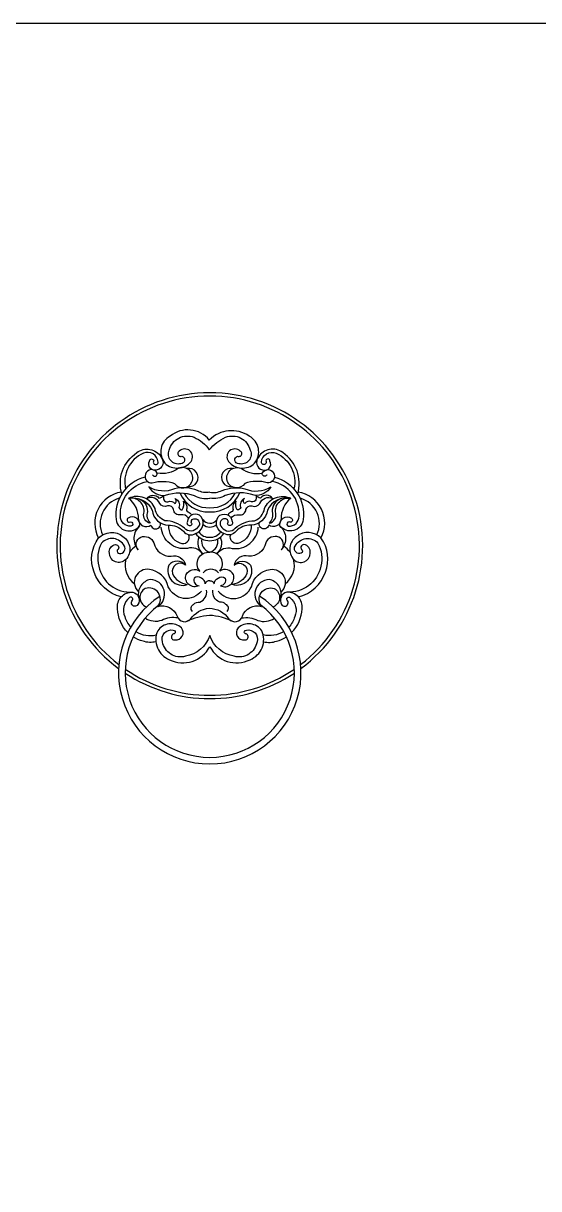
# Model space of a CAD drawing. Header units: millimetres. Extents: x -159346 to -157016, y -80163 to -78851.
# Drawn here: x -157701.3 to -157560.9, y -79168.5 to -78850.9 of the extents above; entities that cross this region are included whole.
import ezdxf

# ---------------------------------------------------------------- set-up
doc = ezdxf.new("R2010")
doc.units = ezdxf.units.MM
doc.header["$LTSCALE"] = 2
doc.header["$MEASUREMENT"] = 0
for name, color, linetype in [('3', 3, 'CONTINUOUS'), ('4', 4, 'CONTINUOUS'), ('7', 7, 'CONTINUOUS')]:
    doc.layers.add(name, color=color, linetype=linetype)
doc.layers.add('标注', color=7, linetype='CONTINUOUS', lineweight=25)

msp = doc.modelspace()

# ---------------------------------------------------------------- linework, layer by layer
at = {"layer": '3', "color": 0}
for points in [[(-157650.63, -78964.47, 0.413637), (-157661.29, -78963.38, 0.475471), (-157662.73, -78970.74, 0.4504), (-157655.6, -78970.26, 0.910518), (-157658.81, -78967.46, 1.03315), (-157658.09, -78968.82, -0.840307), (-157658.41, -78970.9, -0.6455), (-157661.53, -78967.22, -0.457495), (-157654.8, -78963.7, -0.138059), (-157650.63, -78967.09, -0.108236), (-157646.22, -78963.7, -0.457495), (-157639.49, -78967.22, -0.6455), (-157642.61, -78970.9, -0.840307), (-157642.93, -78968.82, 1.03315), (-157642.21, -78967.46, 0.910518), (-157645.42, -78970.26, 0.4504), (-157638.29, -78970.74, 0.475471), (-157639.73, -78963.38, 0.363365)], [(-157657.44, -78988.49, 0.17866), (-157662.72, -78986.45, -0.266117), (-157665.42, -78983.15, 0.432768), (-157672.63, -78980.34, -0.351452), (-157666.2, -78983.57, 0.375766), (-157661.76, -78987.62, -0.203393), (-157657.68, -78989.27, 0.398468), (-157654.37, -78989.93, 0.499046), (-157652.81, -78985.37, 0.670225), (-157656.6, -78986.63, 1.127767), (-157655.34, -78987.29, -0.682368), (-157654.61, -78985.91, -0.739014), (-157653.83, -78988.25, -0.491312)], [(-157643.58, -78988.49, -0.17866), (-157638.3, -78986.45, 0.266117), (-157635.6, -78983.15, -0.432768), (-157628.39, -78980.34, 0.351452), (-157634.82, -78983.57, -0.375766), (-157639.26, -78987.62, 0.203393), (-157643.34, -78989.27, -0.398468), (-157646.64, -78989.93, -0.499046), (-157648.21, -78985.37, -0.670225), (-157644.42, -78986.63, -1.127767), (-157645.68, -78987.29, 0.682368), (-157646.4, -78985.91, 0.739014), (-157647.18, -78988.25, 0.491312)], [(-157650.51, -79017.72, -0.275412), (-157657.16, -79023.38, -0.437751), (-157663.39, -79019.45, -0.57326), (-157660.5, -79016.24, -0.812171), (-157660.17, -79017.23, 1.032868), (-157659.98, -79018.93, 0.668086), (-157658.21, -79015.66, 0.460848), (-157664.7, -79016.44, 0.426624), (-157661.49, -79024.3, 0.405), (-157650.51, -79020.77, 0.405), (-157639.53, -79024.3, 0.426624), (-157636.32, -79016.44, 0.460848), (-157642.81, -79015.66, 0.668086), (-157641.04, -79018.93, 1.032868), (-157640.84, -79017.23, -0.812171), (-157640.52, -79016.24, -0.57326), (-157637.63, -79019.45, -0.437751), (-157643.86, -79023.38, -0.275412)]]:
    msp.add_lwpolyline(points, format="xyb", close=True, dxfattribs=at)
for points in [[(-157674.47, -78979.15, -0.328472), (-157670.39, -78967.88, -0.45482), (-157663.77, -78969.11, -0.552479), (-157664.85, -78972.61, -0.680361), (-157666.92, -78970.19, -0.968288), (-157665.79, -78970.1, 1.372479), (-157664.57, -78970.47, 0.510763), (-157668.6, -78968.04, 0.35857), (-157673.46, -78977.8)], [(-157626.55, -78979.15, 0.328472), (-157630.63, -78967.88, 0.45482), (-157637.25, -78969.11, 0.552479), (-157636.17, -78972.61, 0.680361), (-157634.1, -78970.19, 0.968288), (-157635.23, -78970.1, -1.372479), (-157636.45, -78970.47, -0.510763), (-157632.41, -78968.04, -0.35857), (-157627.56, -78977.8)], [(-157666.1, -78973.95, 0.850945), (-157664.82, -78973.47, 0.708511), (-157668.02, -78973.79, 0.57081), (-157666.18, -78976.11, -0.156736), (-157660.09, -78976.27, 0.593502), (-157655.36, -78975.87, 0.656783), (-157659.06, -78972.11, -0.214279), (-157664.82, -78973.47)], [(-157634.92, -78973.95, -0.850945), (-157636.2, -78973.47, -0.708511), (-157633, -78973.79, -0.57081), (-157634.84, -78976.11, 0.156736), (-157640.93, -78976.27, -0.593502), (-157645.66, -78975.87, -0.656783), (-157641.96, -78972.11, 0.214279), (-157636.2, -78973.47)], [(-157668.13, -78974.57, 0.381942), (-157676, -78986.15, 0.662204), (-157669.63, -78987.86, 0.650686), (-157672.76, -78985.73, 0.701864), (-157672.46, -78986.87, -1.227678), (-157671.98, -78987.95, -0.425748), (-157674.86, -78985.19, -0.374737), (-157667.54, -78975.71)], [(-157632.89, -78974.57, -0.381942), (-157625.02, -78986.15, -0.662204), (-157631.39, -78987.86, -0.650686), (-157628.26, -78985.73, -0.701864), (-157628.56, -78986.87, 1.227678), (-157629.04, -78987.95, 0.425748), (-157626.16, -78985.19, 0.374737), (-157633.48, -78975.71)], [(-157669.98, -78980.4, -0.342564), (-157667.52, -78983.93, 0.257931), (-157666.74, -78987.11, -0.429128), (-157668.48, -78984.41, 0.533097), (-157672.63, -78980.34)], [(-157656.34, -78985.76, 0.355252), (-157658.47, -78984.86, -0.433348), (-157660.37, -78983.37, 0.406885), (-157661.99, -78982.35, -0.379858), (-157664.16, -78981.75, 0.455789), (-157667.61, -78980.39, -0.507513), (-157664.36, -78980.26, 0.236001), (-157663.13, -78979.54, 0.057421), (-157663.07, -78980.73, 0.313605), (-157661.92, -78981.27, -0.357687), (-157660.03, -78981.75, 0.484987), (-157659.96, -78980.39, -0.410721), (-157658.94, -78982.83, 0.310523), (-157658, -78983.5, 0.185853), (-157657.66, -78981.07, -0.299263), (-157656.78, -78983.1, 0.414604), (-157656.44, -78984.05, -0.244336), (-157655.48, -78984.89)], [(-157650.51, -78978.7, -0.176007), (-157653.87, -78978.16, 0.14772), (-157660.09, -78977.75, -0.242562), (-157667.14, -78977.21, 0.291459), (-157662.6, -78979.51, -0.18103), (-157654.75, -78979.58, 0.192402), (-157650.51, -78980.26, 0.192402)], [(-157650.51, -78978.7, 0.176007), (-157647.15, -78978.16, -0.14772), (-157640.92, -78977.75, 0.242562), (-157633.88, -78977.21, -0.291459), (-157638.42, -78979.51, 0.18103), (-157646.27, -78979.58, -0.192402), (-157650.51, -78980.26, -0.192402)], [(-157644.68, -78985.76, -0.355252), (-157642.55, -78984.86, 0.433348), (-157640.65, -78983.37, -0.406885), (-157639.03, -78982.35, 0.379858), (-157636.86, -78981.75, -0.455789), (-157633.41, -78980.39, 0.507513), (-157636.66, -78980.26, -0.236001), (-157637.89, -78979.54, -0.057421), (-157637.95, -78980.73, -0.313605), (-157639.1, -78981.27, 0.357687), (-157640.99, -78981.75, -0.484987), (-157641.06, -78980.39, 0.410721), (-157642.08, -78982.83, -0.310523), (-157643.02, -78983.5, -0.185853), (-157643.36, -78981.07, 0.299263), (-157644.24, -78983.1, -0.414604), (-157644.58, -78984.05, 0.244336), (-157645.54, -78984.89)], [(-157631.04, -78980.4, 0.342564), (-157633.5, -78983.93, -0.257931), (-157634.28, -78987.11, 0.429128), (-157632.54, -78984.41, -0.533097), (-157628.39, -78980.34)], [(-157669.92, -78986.03, 0.590884), (-157666.56, -78987.65, 1.013143), (-157663.98, -78986.99, 1.013143)], [(-157631.1, -78986.03, -0.590884), (-157634.46, -78987.65, -1.013143), (-157637.04, -78986.99, -1.013143)], [(-157674.65, -79007.18, -0.255966), (-157682.03, -79000.46, -0.255998), (-157680.81, -78991.14, -0.386222), (-157674.16, -78990.74, -0.462317), (-157673.42, -78997.04, -0.666407), (-157677.87, -78995.26, -0.430181), (-157676.17, -78992.96, -0.790328), (-157675.72, -78994.45, 0.529853), (-157675.09, -78995.35, 0.633641), (-157673.79, -78993.33, 0.524458), (-157680, -78992.55, 0.185859), (-157680.77, -78998.83, 0.37502), (-157671.52, -79005.9)], [(-157669.63, -78987.86, 0.416231), (-157669.98, -78994.38, -0.51392), (-157669.34, -78990.94, -0.428225), (-157665.77, -78992.49, 0.357077), (-157661.07, -78996.13, -0.450003), (-157657.14, -78998.58, 0.505804), (-157661.63, -78998.58, 0.638223), (-157656.65, -79003.84)], [(-157652.47, -78995.48, 0.334057), (-157656.6, -78993.99, -0.437205), (-157663.73, -78988.18)], [(-157661.76, -78987.62, 0.326261), (-157658.66, -78992.49, 0.689991), (-157656.22, -78990.25)], [(-157648.55, -78995.48, -0.334057), (-157644.42, -78993.99, 0.437205), (-157637.29, -78988.18)], [(-157639.26, -78987.62, -0.326261), (-157642.36, -78992.49, -0.689991), (-157644.8, -78990.25)], [(-157631.39, -78987.86, -0.416231), (-157631.04, -78994.38, 0.51392), (-157631.67, -78990.94, 0.428225), (-157635.25, -78992.49, -0.357077), (-157639.95, -78996.13, 0.450003), (-157643.88, -78998.58, -0.505804), (-157639.39, -78998.58, -0.638223), (-157644.37, -79003.84)], [(-157626.37, -79007.18, 0.255966), (-157618.98, -79000.46, 0.255998), (-157620.21, -78991.14, 0.386222), (-157626.86, -78990.74, 0.462317), (-157627.6, -78997.04, 0.666407), (-157623.14, -78995.26, 0.430181), (-157624.85, -78992.96, 0.790328), (-157625.3, -78994.45, -0.529853), (-157625.93, -78995.35, -0.633641), (-157627.23, -78993.33, -0.524458), (-157621.02, -78992.55, -0.185859), (-157620.25, -78998.83, -0.37502), (-157629.5, -79005.9)], [(-157650.49, -79002.85, 0.413917), (-157651.72, -79003.66, 0.285825), (-157652.79, -79002.05, 0.358993), (-157654.74, -79002.13, 0.513026), (-157653.4, -79004.15, -0.677522), (-157656.96, -79001.06, -0.42877), (-157653.25, -79000.14, -0.665735), (-157650.49, -78995.02)], [(-157650.52, -79002.85, -0.413917), (-157649.3, -79003.66, -0.285825), (-157648.23, -79002.05, -0.358993), (-157646.28, -79002.13, -0.513026), (-157647.62, -79004.15, 0.677522), (-157644.06, -79001.06, 0.42877), (-157647.77, -79000.14, 0.665735), (-157650.52, -78995.02)], [(-157657.15, -78998.52, 0.728716), (-157660.65, -79000.82, 0.277435), (-157656.66, -79003.78)], [(-157643.87, -78998.52, -0.728716), (-157640.37, -79000.82, -0.277435), (-157644.36, -79003.78)], [(-157652.79, -79005.61, -0.568786), (-157661.84, -79004.42, 0.317693), (-157666.96, -78999.72, 0.747236), (-157669.94, -79005.78)], [(-157648.23, -79005.61, 0.568786), (-157639.18, -79004.42, -0.317693), (-157634.06, -78999.72, -0.747236), (-157631.07, -79005.78)], [(-157664.65, -79009.81, 0.751564), (-157668.08, -79004.91, 0.633471), (-157667.87, -79009.88)], [(-157655.25, -79011.14, -0.543852), (-157654.9, -79009.25, -0.234478), (-157653.21, -79008.62, 0.352826), (-157651.39, -79005.4, 0.352826)], [(-157645.77, -79011.14, 0.543852), (-157646.12, -79009.25, 0.234478), (-157647.81, -79008.62, -0.352826), (-157649.63, -79005.4, -0.352826)], [(-157636.37, -79009.81, -0.751564), (-157632.93, -79004.91, -0.633471), (-157633.15, -79009.88)], [(-157672.81, -79016.9, -0.194922), (-157675.65, -79010.41, -0.469971), (-157671.52, -79005.9, -0.516228), (-157670.08, -79009.3, -1.115221), (-157671.58, -79008.12, 0.873647), (-157672.37, -79007.4, 0.336942), (-157673.68, -79012.58, 0.116574), (-157672.04, -79015.46, 0.116574)], [(-157628.2, -79016.9, 0.194634), (-157625.37, -79010.41, 0.469971), (-157629.5, -79005.9, 0.516228), (-157630.94, -79009.3, 1.115221), (-157629.44, -79008.12, -0.873647), (-157628.65, -79007.4, -0.336942), (-157627.34, -79012.58, -0.116221), (-157628.97, -79015.45, -0.116221)], [(-157664.65, -79009.81, -0.398982), (-157659.39, -79012.47, 0.576388), (-157655.74, -79013.24, -0.222755), (-157650.69, -79010.28, -0.242348), (-157645.28, -79013.24, 0.576388), (-157641.63, -79012.47, -0.398982), (-157636.37, -79009.81)], [(-157659.18, -79012.93, 0.16003), (-157663.6, -79013.59, -0.238132), (-157668.15, -79013.02)], [(-157644.2, -79013.89, 0.099048), (-157650.62, -79012.24, 0.092803), (-157656.82, -79013.89)], [(-157641.84, -79012.93, -0.16003), (-157637.42, -79013.59, 0.238132), (-157632.87, -79013.02)], [(-157665.18, -79019.4, -0.148263), (-157668.7, -79019.26, -0.078206), (-157671.37, -79018.06, -0.078206)], [(-157670.64, -79016.63, 0.203237), (-157665.09, -79017.55)], [(-157630.37, -79016.62, -0.203587), (-157635.93, -79017.55)], [(-157635.84, -79019.4, 0.148263), (-157632.32, -79019.26, 0.078476), (-157629.64, -79018.05, 0.078476)]]:
    msp.add_lwpolyline(points, format="xyb", dxfattribs=at)
for centre, radius, start, end in [((-157650.51, -78993.24), 40.77, 307.4028, 232.6155), ((-157656.21, -78974.67), 2.5, 262.41, 101.9775), ((-157644.81, -78974.67), 2.5, 78.0225, 277.59), ((-157673.26, -78987.09), 8.57, 99.0339, 208.2628), ((-157673.2, -78987.23), 7.19, 105.8988, 205.2461), ((-157677.01, -78985.9), 7.09, 358.963, 51.7742), ((-157650.81, -78975.52), 8.53, 202.888, 272.0291), ((-157650.9, -78975.53), 7.38, 207.2768, 273.0698), ((-157650.21, -78975.52), 8.53, 267.9709, 337.112), ((-157650.11, -78975.53), 7.38, 266.9302, 332.7232), ((-157624.01, -78985.9), 7.09, 128.2258, 181.037), ((-157627.76, -78987.09), 8.57, 331.7372, 80.9661), ((-157627.82, -78987.23), 7.19, 334.7539, 74.1012), ((-157650.49, -78984.71), 2.41, 215.868, 321.9714), ((-157650.76, -78987.74), 3.21, 212.3546, 274.4988), ((-157650.48, -78985.5), 2.68, 226.5944, 311.7929), ((-157650.26, -78987.74), 3.21, 265.5012, 327.6454), ((-157650.58, -78987.2), 4.68, 215.7968, 270.8791), ((-157649.69, -78992.49), 4.08, 157.4096, 227.1251), ((-157649.7, -78992.1), 3.03, 166.5619, 254.7241), ((-157651.32, -78992.1), 3.03, 285.2759, 13.4381), ((-157650.44, -78987.2), 4.68, 269.1209, 324.2032), ((-157651.33, -78992.49), 4.08, 312.8749, 22.5904), ((-157667.38, -78998.63), 6.19, 122.0353, 143.8601), ((-157633.64, -78998.63), 6.19, 36.1399, 57.9647), ((-157667.38, -78998.63), 6.19, 164.2335, 233.841), ((-157633.64, -78998.63), 6.19, 306.159, 15.7665), ((-157665.95, -79006.43), 4.04, 100.386, 191.3355), ((-157666.8, -79006.45), 3.99, 302.5773, 88.3318), ((-157650.22, -79002.24), 2.62, 38.5036, 141.4964), ((-157634.22, -79006.45), 3.99, 91.6682, 237.4227), ((-157635.07, -79006.43), 4.04, 348.6645, 79.614), ((-157650.51, -78993.24), 40.77, 235.6015, 304.4169)]:
    msp.add_arc(centre, radius, start, end, dxfattribs=at)
at = {"layer": '4', "color": 0}
for centre, radius, start, end in [((-157650.51, -78993.24), 41.67, 306.588, 233.4303), ((-157650.5, -79027.86), 24.86, 123.0724, 56.9534), ((-157650.51, -78993.24), 41.67, 236.4104, 303.608)]:
    msp.add_arc(centre, radius, start, end, dxfattribs=at)
at = {"layer": '7', "color": 0}
msp.add_arc((-157650.5, -79027.86), 23.06, 127.0904, 52.9728, dxfattribs=at)
at = {"layer": '标注', "color": 7}
msp.add_lwpolyline([(-159345.69, -78850.9), (-157016.31, -78850.9), (-157016.31, -80163.25), (-159345.69, -80163.25)], close=True, dxfattribs=at)

doc.saveas('drawing.dxf')
